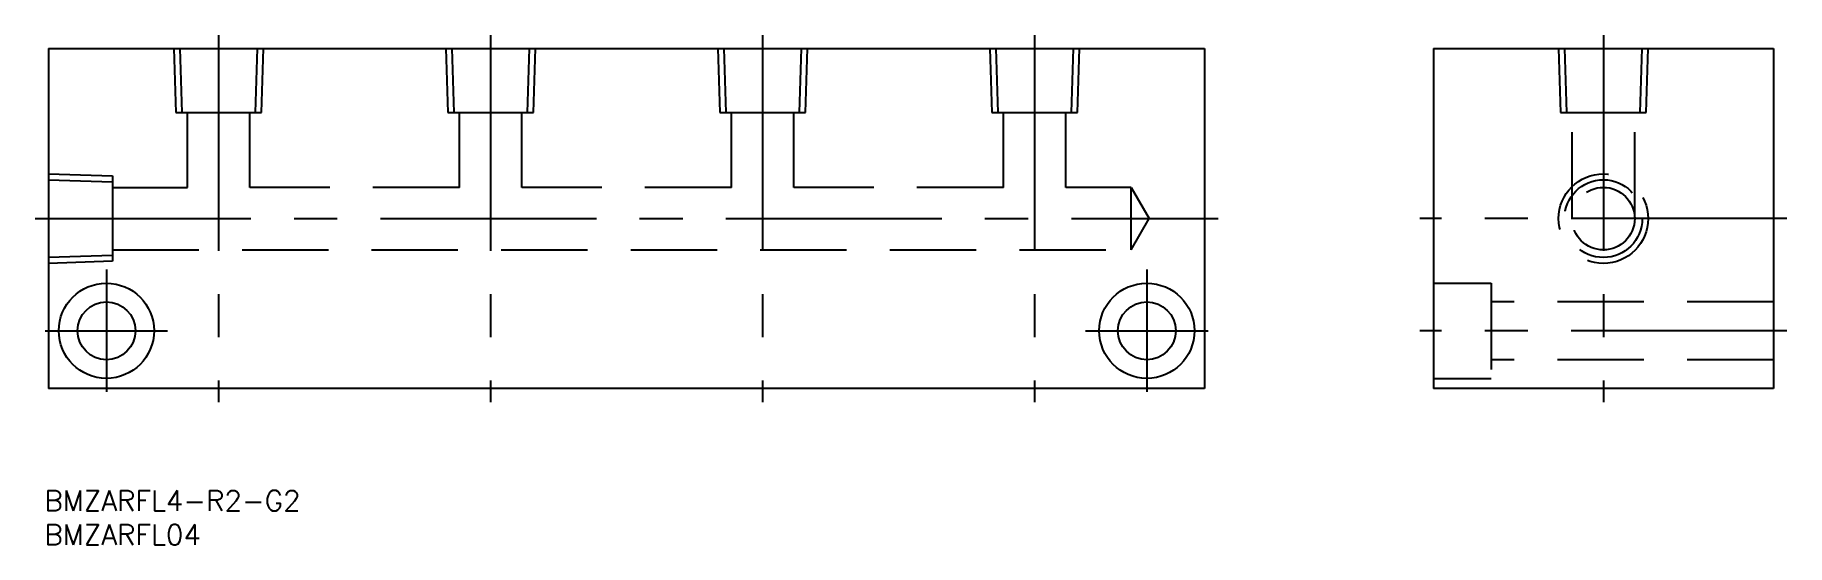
# Model space of a CAD drawing. Extents: x -2 to 256, y -23 to 52.
import ezdxf

# ---------------------------------------------------------------- set-up
doc = ezdxf.new("R2010")
doc.units = 0
doc.linetypes.add('CENTER', pattern=[50.8, 31.75, -6.35, 6.35, -6.35])
doc.linetypes.add('DASHED', pattern=[19.05, 12.7, -6.35])
doc.layers.get('0').update_dxf_attribs({"linetype": 'CONTINUOUS'})
doc.layers.add('CENTER', color=1, linetype='CONTINUOUS')
doc.styles.get("Standard").update_dxf_attribs({"font": 'txt.shx', "height": 3, "bigfont": 'bigfont.shx'})

# ---------------------------------------------------------------- blocks, each defined once
blk = doc.blocks.new('*U2')
at = {"color": 7, "linetype": 'CONTINUOUS'}
blk.add_text('BMZARFL4-R2-G2', height=3, dxfattribs=at).set_placement((-0.625, -18))
blk = doc.blocks.new('*U3')
at = {"color": 7, "linetype": 'CONTINUOUS'}
blk.add_text('BMZARFL04', height=3, dxfattribs=at).set_placement((-0.625, -23))

msp = doc.modelspace()

# ---------------------------------------------------------------- linework, layer by layer
at = {"color": 7, "linetype": 'CONTINUOUS'}
for p, q in [((0, 50), (170, 50)), ((0, 50), (0, 0)), ((170, 50), (170, 0)), ((203.64, 50), (253.64, 50)), ((203.64, 50), (203.64, 0)), ((253.64, 50), (253.64, 0)), ((170, 0), (0, 0)), ((253.64, 0), (203.64, 0))]:
    msp.add_line(p, q, dxfattribs=at)
at = {"color": 3, "linetype": 'DASHED'}
for p, q in [((18.42, 50), (18.72, 40.6)), ((19.28, 50), (19.57, 40.6)), ((30.43, 40.6), (30.72, 50)), ((31.28, 40.6), (31.58, 50)), ((58.42, 50), (58.72, 40.6)), ((59.28, 50), (59.57, 40.6)), ((70.43, 40.6), (70.72, 50)), ((71.28, 40.6), (71.58, 50)), ((98.42, 50), (98.72, 40.6)), ((99.28, 50), (99.57, 40.6)), ((110.43, 40.6), (110.72, 50)), ((111.28, 40.6), (111.58, 50)), ((138.42, 50), (138.72, 40.6)), ((139.28, 50), (139.57, 40.6)), ((150.43, 40.6), (150.72, 50)), ((151.28, 40.6), (151.58, 50)), ((222.06, 50), (222.35, 40.6)), ((222.91, 50), (223.21, 40.6)), ((234.07, 40.6), (234.36, 50)), ((234.92, 40.6), (235.21, 50)), ((18.72, 40.6), (31.28, 40.6)), ((20.4, 29.6), (20.4, 40.6)), ((29.6, 29.6), (29.6, 40.6)), ((58.72, 40.6), (71.28, 40.6)), ((60.4, 29.6), (60.4, 40.6)), ((69.6, 29.6), (69.6, 40.6)), ((98.72, 40.6), (111.28, 40.6)), ((100.4, 29.6), (100.4, 40.6)), ((109.6, 29.6), (109.6, 40.6)), ((138.72, 40.6), (151.28, 40.6)), ((140.4, 29.6), (140.4, 40.6)), ((149.6, 29.6), (149.6, 40.6)), ((222.35, 40.6), (234.92, 40.6)), ((224.04, 25), (224.04, 40.6)), ((233.24, 25), (233.24, 40.6)), ((0, 31.58), (9.4, 31.28)), ((9.4, 31.28), (9.4, 18.72)), ((0, 30.72), (9.4, 30.43)), ((9.4, 29.6), (20.4, 29.6)), ((60.4, 29.6), (29.6, 29.6)), ((100.4, 29.6), (69.6, 29.6)), ((140.4, 29.6), (109.6, 29.6)), ((159.18, 29.6), (149.6, 29.6)), ((159.18, 20.4), (159.18, 29.6)), ((159.18, 29.6), (161.84, 25)), ((159.18, 20.4), (161.84, 25)), ((9.4, 19.57), (0, 19.28)), ((9.4, 18.72), (0, 18.42)), ((9.4, 20.4), (159.18, 20.4)), ((203.64, 15.5), (212.14, 15.5)), ((212.14, 15.5), (212.14, 1.5)), ((253.64, 12.75), (212.14, 12.75)), ((253.64, 4.25), (212.14, 4.25)), ((203.64, 1.5), (212.14, 1.5))]:
    msp.add_line(p, q, dxfattribs=at)
for radius in [6.58, 5.72, 4.6]:
    msp.add_circle((228.64, 25), radius, dxfattribs=at)
at = {"color": 7, "linetype": 'CONTINUOUS'}
for centre, radius in [((8.5, 8.5), 7), ((161.5, 8.5), 7), ((8.5, 8.5), 4.25), ((161.5, 8.5), 4.25)]:
    msp.add_circle(centre, radius, dxfattribs=at)
at = {"layer": 'CENTER', "color": 1, "linetype": 'CENTER'}
for p, q in [((25, 52), (25, -2)), ((65, 52), (65, -2)), ((105, 52), (105, -2)), ((145, 52), (145, -2)), ((228.64, 52), (228.64, -2)), ((-2, 25), (172, 25)), ((255.64, 25), (201.64, 25)), ((8.5, 17.5), (8.5, -0.5)), ((161.5, 17.5), (161.5, -0.5)), ((-0.5, 8.5), (17.5, 8.5)), ((152.5, 8.5), (170.5, 8.5)), ((255.64, 8.5), (201.64, 8.5))]:
    msp.add_line(p, q, dxfattribs=at)

# ---------------------------------------------------------------- block references
at = {"color": 7, "linetype": 'CONTINUOUS'}
for name in ['*U2', '*U3']:
    msp.add_blockref(name, (0, 0), dxfattribs=at)

doc.saveas('drawing.dxf')
